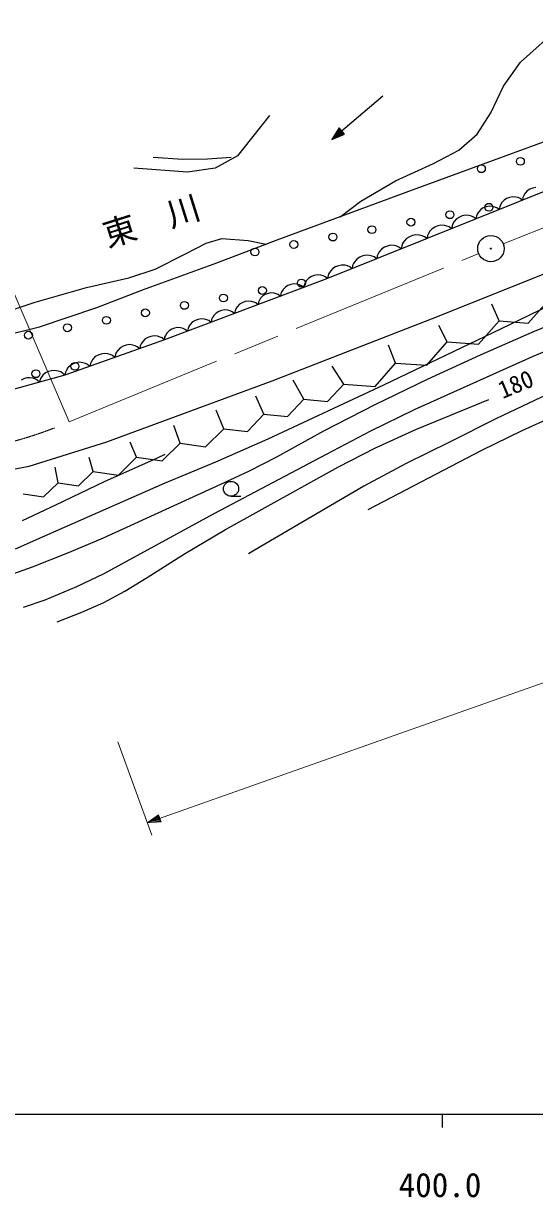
# Model space of a CAD drawing. Units: millimetres, scale not verified. Extents: x 40000 to 680000, y 20000 to 380000.
# Drawn here: x 436450 to 474966, y 198715 to 287215 of the extents above; entities that cross this region are included whole.
import ezdxf
from ezdxf.enums import TextEntityAlignment as Align

# ---------------------------------------------------------------- set-up
doc = ezdxf.new("R2010")
doc.units = ezdxf.units.MM
doc.header["$LTSCALE"] = 1000
doc.linetypes.add('CHAIN', pattern=[18.5, 12, -1.5, 3.5, -1.5])
for name, color, linetype, lineweight in [('M-BGD', 7, 'Continuous', 25), ('M-BMK', 2, 'CHAIN', 13), ('M-BMK-SRVR', 3, 'Continuous', 25), ('M-STR-HTXT', 7, 'Continuous', 13), ('M-TTL-BAND', 7, 'Continuous', 25)]:
    doc.layers.add(name, color=color, linetype=linetype, lineweight=lineweight)
doc.styles.add('ＭＳ ゴシック', font='')
doc.styles.get('ＭＳ ゴシック').set_extended_font_data('MS Gothic')

msp = doc.modelspace()

# ---------------------------------------------------------------- linework, layer by layer
at = {"layer": 'M-BGD'}
for p, q in [((473904, 284290), (477175, 287215)), ((472619, 282481), (473904, 284290)), ((471684, 280480), (472619, 282481)), ((463537, 281732), (459682, 278460)), ((454997, 280269), (453634, 278576)), ((470633, 278864), (471684, 280480)), ((460231, 279342), (459682, 278460)), ((459682, 278460), (460647, 278863)), ((460240, 279272), (459773, 278537)), ((459773, 278537), (460578, 278882)), ((460249, 279201), (459864, 278614)), ((459864, 278614), (460509, 278902)), ((460257, 279130), (459955, 278691)), ((459955, 278691), (460439, 278921)), ((460266, 279060), (460045, 278769)), ((460045, 278769), (460370, 278940)), ((460275, 278989), (460167, 278871)), ((460167, 278871), (460301, 278959)), ((460647, 278863), (460231, 279342)), ((460578, 278882), (460240, 279272)), ((460509, 278902), (460249, 279201)), ((460439, 278921), (460257, 279130)), ((460370, 278940), (460266, 279060)), ((460301, 278959), (460275, 278989)), ((465758, 274668), (479310, 279633)), ((469270, 277670), (470633, 278864)), ((486449, 278873), (470561, 272484)), ((453634, 278576), (452583, 277229)), ((452583, 277229), (450908, 276305)), ((467362, 276670), (469270, 277670)), ((448805, 275997), (444755, 276305)), ((450908, 276305), (448805, 275997)), ((464480, 275361), (467362, 276670)), ((461871, 273822), (464480, 275361)), ((455581, 270897), (465758, 274668)), ((474256, 274415), (474159, 274254)), ((474424, 274604), (474256, 274415)), ((474621, 274723), (474424, 274604)), ((474832, 274808), (474621, 274723)), ((475057, 274858), (474832, 274808)), ((460319, 272652), (461871, 273822)), ((472403, 273548), (472340, 273402)), ((472500, 273709), (472403, 273548)), ((472668, 273898), (472500, 273709)), ((472865, 274017), (472668, 273898)), ((473075, 274102), (472865, 274017)), ((473300, 274152), (473075, 274102)), ((473554, 274133), (473300, 274152)), ((473737, 274085), (473554, 274133)), ((473886, 274023), (473737, 274085)), ((474062, 273892), (473886, 274023)), ((474096, 274108), (474062, 273892)), ((474159, 274254), (474096, 274108)), ((469300, 272616), (469093, 272490)), ((469522, 272705), (469300, 272616)), ((469758, 272758), (469522, 272705)), ((470025, 272737), (469758, 272758)), ((470218, 272687), (470025, 272737)), ((470374, 272622), (470218, 272687)), ((470561, 272484), (470374, 272622)), ((470584, 272695), (470550, 272479)), ((470646, 272842), (470584, 272695)), ((470744, 273003), (470646, 272842)), ((470912, 273191), (470744, 273003)), ((471108, 273311), (470912, 273191)), ((471319, 273396), (471108, 273311)), ((471544, 273446), (471319, 273396)), ((471798, 273426), (471544, 273446)), ((471981, 273379), (471798, 273426)), ((472129, 273317), (471981, 273379)), ((472306, 273186), (472129, 273317)), ((472340, 273402), (472306, 273186)), ((470561, 272484), (459353, 267981)), ((467244, 271747), (467067, 271549)), ((467451, 271873), (467244, 271747)), ((467673, 271962), (467451, 271873)), ((467909, 272015), (467673, 271962)), ((468176, 271994), (467909, 272015)), ((468369, 271944), (468176, 271994)), ((468526, 271879), (468369, 271944)), ((468712, 271741), (468526, 271879)), ((468747, 271968), (468712, 271741)), ((468813, 272122), (468747, 271968)), ((468916, 272292), (468813, 272122)), ((469093, 272490), (468916, 272292)), ((450227, 270666), (451395, 271012)), ((451025, 269165), (455581, 270897)), ((451395, 271012), (453381, 270858)), ((453381, 270858), (454748, 270580)), ((465321, 271005), (465136, 270796)), ((465539, 271137), (465321, 271005)), ((465772, 271230), (465539, 271137)), ((466020, 271286), (465772, 271230)), ((466301, 271264), (466020, 271286)), ((466503, 271211), (466301, 271264)), ((466667, 271143), (466503, 271211)), ((466863, 270998), (466667, 271143)), ((466898, 271225), (466863, 270998)), ((466964, 271380), (466898, 271225)), ((467067, 271549), (466964, 271380)), ((467213, 264948), (482812, 271207)), ((448669, 269857), (450227, 270666)), ((463277, 270026), (463174, 269857)), ((463453, 270224), (463277, 270026)), ((463660, 270350), (463453, 270224)), ((463882, 270439), (463660, 270350)), ((464119, 270492), (463882, 270439)), ((464386, 270471), (464119, 270492)), ((464579, 270421), (464386, 270471)), ((464735, 270356), (464579, 270421)), ((464921, 270218), (464735, 270356)), ((464959, 270457), (464921, 270218)), ((465028, 270619), (464959, 270457)), ((465136, 270796), (465028, 270619)), ((445495, 267163), (451025, 269165)), ((446371, 268703), (448669, 269857)), ((461325, 269114), (461259, 268959)), ((461428, 269283), (461325, 269114)), ((461604, 269482), (461428, 269283)), ((461811, 269607), (461604, 269482)), ((462033, 269696), (461811, 269607)), ((462270, 269749), (462033, 269696)), ((462537, 269729), (462270, 269749)), ((462730, 269678), (462537, 269729)), ((462886, 269613), (462730, 269678)), ((463072, 269475), (462886, 269613)), ((463108, 269702), (463072, 269475)), ((463174, 269857), (463108, 269702)), ((444385, 268048), (446371, 268703)), ((458371, 268213), (458158, 268133)), ((458597, 268258), (458371, 268213)), ((458850, 268233), (458597, 268258)), ((459032, 268181), (458850, 268233)), ((459179, 268116), (459032, 268181)), ((459410, 268217), (459374, 267989)), ((459476, 268371), (459410, 268217)), ((459579, 268540), (459476, 268371)), ((459755, 268739), (459579, 268540)), ((459962, 268864), (459755, 268739)), ((460184, 268954), (459962, 268864)), ((460421, 269006), (460184, 268954)), ((460688, 268986), (460421, 269006)), ((460881, 268935), (460688, 268986)), ((461037, 268870), (460881, 268935)), ((461223, 268732), (461037, 268870)), ((461259, 268959), (461223, 268732)), ((437334, 266201), (441192, 267317)), ((441192, 267317), (444385, 268048)), ((459353, 267981), (447086, 263362)), ((456187, 267350), (456015, 267165)), ((456386, 267465), (456187, 267350)), ((456599, 267545), (456386, 267465)), ((456825, 267590), (456599, 267545)), ((457078, 267565), (456825, 267590)), ((457260, 267514), (457078, 267565)), ((457407, 267449), (457260, 267514)), ((457581, 267314), (457407, 267449)), ((457620, 267529), (457581, 267314)), ((457686, 267674), (457620, 267529)), ((457787, 267832), (457686, 267674)), ((457959, 268017), (457787, 267832)), ((458158, 268133), (457959, 268017)), ((459353, 267981), (459179, 268116)), ((441990, 265816), (445495, 267163)), ((454326, 266506), (454230, 266356)), ((454489, 266681), (454326, 266506)), ((454677, 266790), (454489, 266681)), ((454879, 266866), (454677, 266790)), ((455093, 266909), (454879, 266866)), ((455333, 266885), (455093, 266909)), ((455505, 266836), (455333, 266885)), ((455644, 266774), (455505, 266836)), ((455809, 266646), (455644, 266774)), ((455848, 266862), (455809, 266646)), ((455914, 267007), (455848, 266862)), ((456015, 267165), (455914, 267007)), ((433946, 265085), (437334, 266201)), ((437668, 264354), (441990, 265816)), ((451376, 265579), (451164, 265499)), ((451603, 265624), (451376, 265579)), ((451856, 265599), (451603, 265624)), ((452038, 265547), (451856, 265599)), ((452185, 265482), (452038, 265547)), ((452397, 265562), (452359, 265347)), ((452463, 265708), (452397, 265562)), ((452564, 265866), (452463, 265708)), ((452737, 266051), (452564, 265866)), ((452936, 266166), (452737, 266051)), ((453148, 266246), (452936, 266166)), ((453374, 266291), (453148, 266246)), ((453628, 266266), (453374, 266291)), ((453810, 266215), (453628, 266266)), ((453957, 266150), (453810, 266215)), ((454130, 266014), (453957, 266150)), ((454167, 266218), (454130, 266014)), ((454230, 266356), (454167, 266218)), ((472298, 264804), (471739, 266066)), ((474487, 264626), (475944, 266250)), ((449193, 264717), (449021, 264532)), ((449392, 264832), (449193, 264717)), ((449604, 264912), (449392, 264832)), ((449831, 264957), (449604, 264912)), ((450084, 264932), (449831, 264957)), ((450266, 264880), (450084, 264932)), ((450413, 264815), (450266, 264880)), ((450587, 264680), (450413, 264815)), ((450625, 264895), (450587, 264680)), ((450691, 265040), (450625, 264895)), ((450792, 265199), (450691, 265040)), ((450965, 265384), (450792, 265199)), ((451164, 265499), (450965, 265384)), ((452359, 265347), (452185, 265482)), ((455185, 260266), (467213, 264948)), ((470750, 263042), (472298, 264804)), ((472298, 264804), (474487, 264626)), ((434591, 263584), (437668, 264354)), ((447249, 263865), (447147, 263706)), ((447421, 264050), (447249, 263865)), ((447620, 264165), (447421, 264050)), ((447833, 264245), (447620, 264165)), ((448059, 264290), (447833, 264245)), ((448312, 264265), (448059, 264290)), ((448494, 264213), (448312, 264265)), ((448641, 264148), (448494, 264213)), ((448815, 264013), (448641, 264148)), ((448854, 264228), (448815, 264013)), ((448919, 264373), (448854, 264228)), ((449021, 264532), (448919, 264373)), ((468395, 263208), (467747, 264436)), ((447086, 263362), (439570, 260707)), ((443952, 262883), (443740, 262767)), ((444178, 262963), (443952, 262883)), ((444417, 263006), (444178, 262963)), ((444683, 262974), (444417, 263006)), ((444874, 262916), (444683, 262974)), ((445027, 262844), (444874, 262916)), ((445252, 262924), (445207, 262698)), ((445325, 263075), (445252, 262924)), ((445435, 263240), (445325, 263075)), ((445620, 263431), (445435, 263240)), ((445832, 263548), (445620, 263431)), ((446057, 263627), (445832, 263548)), ((446296, 263670), (446057, 263627)), ((446562, 263638), (446296, 263670)), ((446753, 263580), (446562, 263638)), ((446906, 263508), (446753, 263580)), ((447086, 263362), (446906, 263508)), ((447082, 263561), (447043, 263346)), ((447147, 263706), (447082, 263561)), ((464493, 261613), (463969, 262963)), ((466848, 261446), (468395, 263208)), ((468395, 263208), (470750, 263042)), ((441861, 262103), (441676, 261911)), ((442073, 262219), (441861, 262103)), ((442299, 262299), (442073, 262219)), ((442538, 262342), (442299, 262299)), ((442803, 262310), (442538, 262342)), ((442994, 262252), (442803, 262310)), ((443147, 262180), (442994, 262252)), ((443327, 262034), (443147, 262180)), ((443373, 262260), (443327, 262034)), ((443445, 262411), (443373, 262260)), ((443555, 262575), (443445, 262411)), ((443740, 262767), (443555, 262575)), ((445207, 262698), (445027, 262844)), ((439686, 261083), (439614, 260931)), ((439796, 261247), (439686, 261083)), ((439982, 261438), (439796, 261247)), ((440194, 261555), (439982, 261438)), ((440419, 261635), (440194, 261555)), ((440658, 261678), (440419, 261635)), ((440924, 261646), (440658, 261678)), ((441115, 261587), (440924, 261646)), ((441268, 261516), (441115, 261587)), ((441448, 261370), (441268, 261516)), ((441493, 261596), (441448, 261370)), ((441566, 261747), (441493, 261596)), ((441676, 261911), (441566, 261747)), ((460590, 260017), (459711, 261385)), ((462945, 259851), (464493, 261613)), ((464493, 261613), (466848, 261446)), ((439570, 260707), (433884, 259128)), ((436472, 260431), (436264, 260334)), ((436691, 260492), (436472, 260431)), ((436921, 260516), (436691, 260492)), ((437171, 260469), (436921, 260516)), ((437347, 260401), (437171, 260469)), ((437488, 260323), (437347, 260401)), ((437648, 260173), (437488, 260323)), ((437710, 260395), (437648, 260173)), ((437793, 260541), (437710, 260395)), ((437914, 260698), (437793, 260541)), ((438112, 260876), (437914, 260698)), ((438332, 260978), (438112, 260876)), ((438563, 261042), (438332, 260978)), ((438804, 261068), (438563, 261042)), ((439067, 261018), (438804, 261068)), ((439253, 260946), (439067, 261018)), ((439401, 260864), (439253, 260946)), ((439570, 260707), (439401, 260864)), ((439614, 260931), (439568, 260706)), ((442732, 255690), (455185, 260266)), ((457574, 258895), (456784, 260333)), ((459366, 258711), (460590, 260017)), ((460590, 260017), (462945, 259851)), ((454558, 257773), (453963, 259123)), ((456350, 257589), (457574, 258895)), ((457574, 258895), (459366, 258711)), ((451543, 256651), (450983, 258071)), ((453334, 256467), (454558, 257773)), ((454558, 257773), (456350, 257589)), ((448261, 255582), (447790, 256914)), ((450172, 255305), (451543, 256651)), ((451543, 256651), (453334, 256467)), ((436877, 253850), (442732, 255690)), ((444979, 254512), (444490, 255652)), ((446890, 254236), (448261, 255582)), ((448261, 255582), (450172, 255305)), ((441697, 253443), (441404, 254495)), ((443608, 253166), (444979, 254512)), ((444979, 254512), (446890, 254236)), ((431183, 252745), (436877, 253850)), ((439063, 252601), (438849, 253758)), ((440593, 252371), (441697, 253443)), ((441697, 253443), (443608, 253166)), ((437958, 251529), (439063, 252601)), ((439063, 252601), (440593, 252371)), ((436428, 251759), (437958, 251529)), ((452094, 251576), (452842, 251576))]:
    msp.add_line(p, q, dxfattribs=at)
for points in [[(452115, 277113), (450323, 276988), (448469, 276968), (446235, 277113)], [(503644, 267703), (499153, 266762), (494665, 265716), (491651, 264912), (488405, 263939), (485141, 262860), (481580, 261570), (478551, 260366), (475442, 259020), (472113, 257446), (468559, 255651), (465305, 254041), (462091, 252333), (453923, 247545), (453415, 247234)], [(435844, 247613), (438296, 248689), (447073, 252572), (450943, 254163), (454893, 255900), (463618, 259975), (472419, 264190), (478314, 267038)], [(434377, 245286), (437133, 246269), (439919, 247353), (442485, 248455), (451325, 252477), (453491, 253484), (455553, 254555), (459098, 256497), (462965, 258496), (466904, 260413), (470886, 262243), (474955, 264016), (479379, 265830)], [(462435, 250576), (471006, 255040), (474043, 256535), (477143, 257947), (486142, 261553), (489766, 262855), (493621, 264127), (495156, 264562), (496664, 264884), (497718, 265062)], [(478496, 263638), (474786, 262090), (465901, 258096), (462603, 256480), (459251, 254726), (450799, 250249), (442467, 245713), (440441, 244756), (438052, 243754), (436427, 243187)], [(438980, 242116), (440845, 242828), (442511, 243568), (444084, 244417), (445783, 245456), (448592, 247243), (451671, 249075), (460180, 253807), (462989, 255215), (466063, 256635), (471514, 258867)], [(436368, 249747), (438891, 250936), (442545, 252684), (446542, 254482), (447127, 254740)]]:
    msp.add_lwpolyline(points, dxfattribs=at)
for centre, major_axis in [((473898, 276827), (299, 0)), ((470959, 276266), (299, 0)), ((471527, 273361), (299, 0)), ((468587, 272799), (299, 0)), ((462708, 271676), (299, 0)), ((465648, 272238), (299, 0)), ((456829, 270553), (299, 0)), ((459769, 271115), (299, 0)), ((453890, 269992), (299, 0)), ((454458, 267086), (299, 0)), ((457397, 267648), (299, 0)), ((451518, 266525), (299, 0)), ((445639, 265402), (299, 0)), ((448579, 265963), (299, 0)), ((442700, 264840), (299, 0)), ((436821, 263717), (299, 0)), ((439760, 264279), (299, 0)), ((437389, 260812), (299, 0)), ((440328, 261374), (299, 0)), ((452094, 252138), (569, 0))]:
    msp.add_ellipse(centre, major_axis=major_axis, ratio=0.988322, dxfattribs=at)
at = {"layer": 'M-BMK'}
for p, q in [((472609, 270615), (493742, 279036)), ((439893, 257189), (470762, 269867))]:
    msp.add_line(p, q, dxfattribs=at)
msp.add_ellipse((427776, 284247), major_axis=(29939, 0), ratio=0.988322, start_param=4.069554, end_param=5.129072, dxfattribs=at)
at = {"layer": 'M-BMK-SRVR'}
for major_axis in [(998, 0), (39.9, 0)]:
    msp.add_ellipse((471683, 270246), major_axis=major_axis, ratio=0.988322, dxfattribs=at)
at = {"layer": 'M-STR-HTXT'}
for p, q in [((428161, 284512), (439893, 257189)), ((445782, 226962), (549105, 263495)), ((443572, 233067), (446118, 226033)), ((445782, 226962), (446627, 227554)), ((446045, 227055), (446617, 227466)), ((446617, 227466), (446751, 227095)), ((446627, 227554), (446816, 227034)), ((446816, 227034), (445782, 226962)), ((446751, 227095), (446045, 227055)), ((446195, 227108), (446606, 227379)), ((446687, 227156), (446195, 227108)), ((446421, 227188), (446595, 227291)), ((446622, 227217), (446421, 227188)), ((446595, 227291), (446622, 227217)), ((446606, 227379), (446687, 227156))]:
    msp.add_line(p, q, dxfattribs=at)
at = {"layer": 'M-TTL-BAND'}
for p, q in [((40000, 205000), (579000, 205000)), ((468000, 205000), (468000, 204000))]:
    msp.add_line(p, q, dxfattribs=at)

# ---------------------------------------------------------------- texts
at = {"layer": 'M-BGD', "style": 'ＭＳ ゴシック'}
msp.add_text('180', height=1320, rotation=22.66, dxfattribs=at).set_placement((472707, 258531), align=Align.BOTTOM_LEFT)
at = {"layer": 'M-STR-HTXT', "style": 'ＭＳ ゴシック'}
msp.add_text('東\u3000川', height=1833, rotation=17.407, dxfattribs=at).set_placement((442952, 269810), align=Align.BOTTOM_LEFT)
at = {"layer": 'M-TTL-BAND', "style": 'ＭＳ ゴシック'}
msp.add_text('400.0', height=1833, dxfattribs=at).set_placement((467844, 198195), align=Align.BOTTOM_CENTER)

doc.saveas('drawing.dxf')
